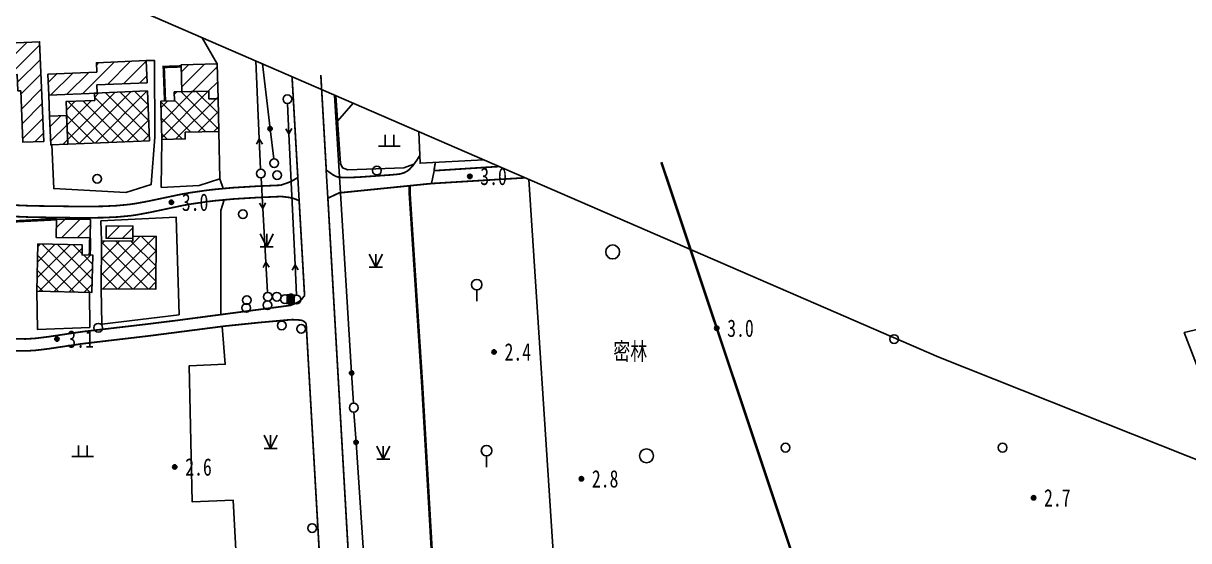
# Model space of a CAD drawing. Header units: metres. Extents: x 494039 to 619385, y 3351420 to 3402703.
# Drawn here: x 591625.1 to 591893.5, y 3392626.4 to 3392745.4 of the extents above; entities that cross this region are included whole.
import ezdxf
from ezdxf.enums import TextEntityAlignment as Align

# ---------------------------------------------------------------- set-up
doc = ezdxf.new("R2010")
doc.units = ezdxf.units.M
for name, pattern in [('2430', [0]), ('2450', [0]), ('4410a', [0]), ('4430', [0]), ('8521', [0]), ('9610', [0])]:
    doc.linetypes.add(name, pattern=pattern)
for name, color, linetype in [('220200', 130, 'Continuous'), ('310300', 8, 'Continuous'), ('310500', 8, 'Continuous'), ('380201', 8, '2430'), ('380202', 8, '2450'), ('420500', 8, 'Continuous'), ('440100', 8, 'Continuous'), ('440300', 8, '4430'), ('510301', 8, 'Continuous'), ('510402', 8, 'Continuous'), ('520101', 8, 'Continuous'), ('541200', 8, 'Continuous'), ('720100', 8, 'Continuous'), ('760201', 8, '8521'), ('810100', 8, '9610'), ('810302', 8, 'Continuous'), ('810401', 8, 'Continuous'), ('810501', 8, 'Continuous'), ('810502', 8, 'Continuous'), ('820200', 8, 'Continuous'), ('范围线', 8, 'Continuous')]:
    doc.layers.add(name, color=color, linetype=linetype)
pattern_1 = [(45, (0, 0), (-1.767766953, 1.767766953), []), (135, (0, 0), (-1.767766953, -1.767766953), [])]
pattern_2 = [(45, (0, 0), (-1.767766953, 1.767766953), [])]

# ---------------------------------------------------------------- blocks, each defined once
blk = doc.blocks.new('gc170')
at = {"linetype": 'Continuous'}
blk.add_circle((0, 0), 0.5, dxfattribs=at)
blk = doc.blocks.new('p_point')
for radius in [0.25, 0.2, 0.15, 0.1, 0.05]:
    blk.add_circle((0, 0), radius)
blk.add_point((0, 0))
blk = doc.blocks.new('vm')
at = {"linetype": 'Continuous'}
for p, q in [((1.25, 0), (-1.25, 0)), ((-0.5, 0), (-0.5, 1.3)), ((0.5, 1.3), (0.5, 0))]:
    blk.add_line(p, q, dxfattribs=at)
blk = doc.blocks.new('gc325')
blk.add_line((0, 0), (0, 1.3))
blk.add_circle((0, 1.9), 0.6)
blk = doc.blocks.new('gc124')
for p, q in [((-0.75, 1.5), (0, 0)), ((0, 0), (0, 1.5)), ((0, 0), (0.75, 1.5)), ((-0.75, 0), (0.75, 0))]:
    blk.add_line(p, q)
blk = doc.blocks.new('v1')
blk.add_circle((0, 0), 0.8)
blk = doc.blocks.new('gc013b')
at = {"linetype": 'Continuous'}
blk.add_line((0.5, 0), (4, 0), dxfattribs=at)
at = {"linetype": 'Continuous', "flags": 128}
blk.add_lwpolyline([(3.39, 0.35), (4, 0), (3.39, -0.35)], dxfattribs=at)
blk = doc.blocks.new('tx')
h = blk.add_hatch(color=256)
edge = h.paths.add_edge_path()
edge.add_arc((4, 0), 0.25, 0, 360)
blk.add_line((0.5, 0), (4, 0))
for centre, radius in [((0, 0), 0.5), ((4, 0), 0.25)]:
    blk.add_circle(centre, radius)
blk = doc.blocks.new('1-3&1-4')
at = {"layer": '310300', "linetype": 'Continuous'}
h = blk.add_hatch(dxfattribs=at)
h.set_pattern_fill('ANSI31', color=8, scale=20, style=0)
h.set_pattern_definition(pattern_2)
h.paths.add_polyline_path([(591624.5255, 3392729.8989), (591623.854, 3392729.8703), (591623.6928, 3392733.649), (591616.5028, 3392733.3424), (591616.1931, 3392740.6036), (591628.8701, 3392741.1441), (591629.8471, 3392718.234), (591625.0317, 3392718.0287)])
h = blk.add_hatch(dxfattribs=at)
h.set_pattern_fill('ANSI31', color=8, scale=20, style=0)
h.set_pattern_definition(pattern_2)
h.paths.add_polyline_path([(591630.7538, 3392733.7191), (591642.0288, 3392734.1999), (591641.9377, 3392736.3365), (591653.3912, 3392736.8249), (591653.6088, 3392731.7225), (591642.0708, 3392731.2305), (591642.1503, 3392729.3668), (591630.9597, 3392728.8896)])
h = blk.add_hatch(dxfattribs=at)
h.set_pattern_fill('ANSI31', color=8, scale=20, style=0)
h.set_pattern_definition(pattern_2)
h.paths.add_polyline_path([(591667.8721, 3392728.0106), (591667.8255, 3392729.8117), (591661.6422, 3392729.6516), (591661.4812, 3392735.8725), (591669.7737, 3392736.0873), (591669.9815, 3392728.0653)])
h = blk.add_hatch(dxfattribs=at)
h.set_pattern_fill('ANSI31', color=8, scale=20, style=0)
h.set_pattern_definition(pattern_2)
h.paths.add_polyline_path([(591635.3796, 3392717.5944), (591631.4485, 3392717.4267), (591631.1675, 3392724.0174), (591635.0986, 3392724.185)])
h = blk.add_hatch(dxfattribs=at)
h.set_pattern_fill('ANSI31', color=8, scale=20, style=0)
h.set_pattern_definition(pattern_2)
h.paths.add_polyline_path([(591640.5146, 3392696.0352), (591632.6807, 3392696.1282), (591632.7305, 3392700.3208), (591640.5644, 3392700.2278)])
h = blk.add_hatch(dxfattribs=at)
h.set_pattern_fill('ANSI31', color=8, scale=20, style=0)
h.set_pattern_definition(pattern_2)
h.paths.add_polyline_path([(591650.3472, 3392695.9165), (591644.1857, 3392695.9582), (591644.2048, 3392698.7787), (591650.3663, 3392698.737)])
at = {"layer": '310500', "linetype": 'Continuous'}
h = blk.add_hatch(dxfattribs=at)
h.set_pattern_fill('ANSI37', color=8, scale=20, style=0)
h.set_pattern_definition(pattern_1)
h.paths.add_polyline_path([(591654.177, 3392718.3959), (591653.6882, 3392729.8588), (591641.4854, 3392729.3384), (591641.557, 3392727.6596), (591634.9624, 3392727.3784), (591635.3796, 3392717.5944)])
h = blk.add_hatch(dxfattribs=at)
h.set_pattern_fill('ANSI37', color=8, scale=20, style=0)
h.set_pattern_definition(pattern_1)
h.paths.add_polyline_path([(591662.3854, 3392720.3219), (591662.4249, 3392718.797), (591657.0009, 3392718.6565), (591656.7725, 3392727.4785), (591659.9261, 3392727.5602), (591659.8731, 3392729.6058), (591667.8255, 3392729.8117), (591667.8721, 3392728.0106), (591669.9815, 3392728.0653), (591670.1768, 3392720.5236)])
h = blk.add_hatch(dxfattribs=at)
h.set_pattern_fill('ANSI37', color=8, scale=20, style=0)
h.set_pattern_definition(pattern_1)
h.paths.add_polyline_path([(591643.0325, 3392684.3453), (591643.107, 3392695.3571), (591650.3431, 3392695.3082), (591650.3504, 3392696.3927), (591655.7414, 3392696.3562), (591655.6595, 3392684.2599)])
h = blk.add_hatch(dxfattribs=at)
h.set_pattern_fill('ANSI37', color=8, scale=20, style=0)
h.set_pattern_definition(pattern_1)
h.paths.add_polyline_path([(591628.1985, 3392683.7886), (591628.471, 3392694.6544), (591638.6991, 3392694.3979), (591638.6416, 3392692.1055), (591641.1279, 3392692.0431), (591640.9129, 3392683.4698)])
at = {"layer": '220200', "color": 141, "linetype": 'Continuous', "const_width": 0.6, "elevation": 3.0003, "flags": 128}
blk.add_lwpolyline([(591714.0741, 3392706.3701), (591714.1178, 3392708.0357)], dxfattribs=at)
at = {"layer": '220200', "color": 141, "linetype": 'Continuous', "const_width": 0.6, "flags": 128}
blk.add_lwpolyline([(591719.2649, 3392622.4119), (591716.9537, 3392662.3637), (591714.0741, 3392706.3701)], dxfattribs=at)
at = {"layer": '310300', "color": 8, "linetype": 'Continuous', "flags": 128}
for points in [[(591624.5255, 3392729.8989), (591623.854, 3392729.8703), (591623.6928, 3392733.649), (591616.5028, 3392733.3424), (591616.1931, 3392740.6036), (591628.8701, 3392741.1441), (591629.8471, 3392718.234), (591625.0317, 3392718.0287)], [(591630.7538, 3392733.7191), (591642.0288, 3392734.1999), (591641.9377, 3392736.3365), (591653.3912, 3392736.8249), (591653.6088, 3392731.7225), (591642.0708, 3392731.2305), (591642.1503, 3392729.3668), (591630.9597, 3392728.8896)], [(591667.8721, 3392728.0106), (591667.8255, 3392729.8117), (591661.6422, 3392729.6516), (591661.4812, 3392735.8725), (591669.7737, 3392736.0873), (591669.9815, 3392728.0653)], [(591635.3796, 3392717.5944), (591631.4485, 3392717.4267), (591631.1675, 3392724.0174), (591635.0986, 3392724.185)], [(591650.3472, 3392695.9165), (591644.1857, 3392695.9582), (591644.2048, 3392698.7787), (591650.3663, 3392698.737)]]:
    blk.add_lwpolyline(points, close=True, dxfattribs=at)
at = {"layer": '310300', "color": 8, "linetype": 'Continuous', "elevation": 6.1695, "flags": 128}
blk.add_lwpolyline([(591640.5146, 3392696.0352), (591632.6807, 3392696.1282), (591632.7305, 3392700.3208), (591640.5644, 3392700.2278)], close=True, dxfattribs=at)
at = {"layer": '310500', "color": 8, "linetype": 'Continuous', "flags": 128}
for points in [[(591654.177, 3392718.3959), (591653.6882, 3392729.8588), (591641.4854, 3392729.3384), (591641.557, 3392727.6596), (591634.9624, 3392727.3784), (591635.3796, 3392717.5944)], [(591662.3854, 3392720.3219), (591662.4249, 3392718.797), (591657.0009, 3392718.6565), (591656.7725, 3392727.4785), (591659.9261, 3392727.5602), (591659.8731, 3392729.6058), (591667.8255, 3392729.8117), (591667.8721, 3392728.0106), (591669.9815, 3392728.0653), (591670.1768, 3392720.5236)], [(591643.0325, 3392684.3453), (591643.107, 3392695.3571), (591650.3431, 3392695.3082), (591650.3504, 3392696.3927), (591655.7414, 3392696.3562), (591655.6595, 3392684.2599)], [(591628.1985, 3392683.7886), (591628.471, 3392694.6544), (591638.6991, 3392694.3979), (591638.6416, 3392692.1055), (591641.1279, 3392692.0431), (591640.9129, 3392683.4698)]]:
    blk.add_lwpolyline(points, close=True, dxfattribs=at)
at = {"layer": '380201', "color": 8, "linetype": '2430', "const_width": 0.6, "flags": 128}
for points in [[(591661.491, 3392735.4915), (591657.4539, 3392735.3574), (591657.749, 3392727.5038)], [(591632.7305, 3392700.3208), (591621.4506, 3392699.7524)]]:
    blk.add_lwpolyline(points, dxfattribs=at)
at = {"layer": '380201', "color": 8, "linetype": '2430', "const_width": 0.6, "elevation": 4.4506, "flags": 128}
blk.add_lwpolyline([(591640.4162, 3392692.061), (591640.5146, 3392696.0352)], dxfattribs=at)
at = {"layer": '380202', "color": 8, "linetype": '2450', "flags": 128}
for points in [[(591631.6948, 3392717.4372), (591632.134, 3392707.3619), (591648.7597, 3392706.4624), (591654.5559, 3392708.2979), (591655.3709, 3392719.2059), (591655.3543, 3392736.8336), (591653.3912, 3392736.8249)], [(591657.0009, 3392718.6565), (591656.8803, 3392707.6467), (591665.5755, 3392708.0626), (591670.4083, 3392709.6073), (591670.1768, 3392720.5236)], [(591643.0325, 3392684.3453), (591643.1909, 3392676.1448), (591661.0048, 3392678.3471), (591660.3092, 3392700.8123), (591642.9741, 3392699.9496), (591643.107, 3392695.3571)]]:
    blk.add_lwpolyline(points, dxfattribs=at)
for points, elevation in [([(591630.9597, 3392728.8896), (591631.1675, 3392724.0174)], 5.4257), ([(591716.2227, 3392720.4579), (591716.4947, 3392713.2057), (591731.1804, 3392713.9722)], 4.2629), ([(591628.1985, 3392683.7886), (591628.4012, 3392674.9369), (591640.4088, 3392675.4368), (591640.3692, 3392683.4834)], 4.0934)]:
    blk.add_lwpolyline(points, dxfattribs=dict(at, elevation=elevation))
at = {"layer": '420500', "color": 8, "linetype": 'Continuous', "const_width": 0.4, "flags": 128}
for points, elevation in [([(591686.998, 3392733.1297), (591688.3291, 3392709.9186)], 3.6861), ([(591693.6245, 3392733.5097), (591694.8793, 3392711.6299)], 3.6861), ([(591719.6896, 3392711.4933), (591719.981, 3392713.3876)], 3.3573), ([(591688.6354, 3392704.5772), (591689.8822, 3392682.7561)], 3.6861)]:
    blk.add_lwpolyline(points, dxfattribs=dict(at, elevation=elevation))
for points in [[(591684.3798, 3392708.1546), (591678.8147, 3392707.913), (591673.2575, 3392707.5742), (591669.0387, 3392707.18), (591667.1467, 3392706.9541), (591663.3745, 3392706.404), (591661.4958, 3392706.0763), (591654.0325, 3392704.5044), (591651.0321, 3392703.9442), (591649.5887, 3392703.735), (591646.6384, 3392703.4505), (591643.3003, 3392703.2929), (591638.4584, 3392703.2442), (591627.0172, 3392703.4023), (591623.0737, 3392703.5614), (591619.5907, 3392703.8709), (591617.6845, 3392704.1148), (591613.502, 3392704.7711), (591589.0273, 3392709.2892), (591584.8461, 3392710.1757), (591580.4256, 3392711.2544), (591565.2335, 3392715.3412)], [(591716.4269, 3392715.0148), (591715.6791, 3392713.8384), (591714.8917, 3392712.7288), (591714.0128, 3392711.7735), (591713.4753, 3392711.3676), (591712.7686, 3392711.0074), (591712.0306, 3392710.7835), (591711.5327, 3392710.6909), (591709.8264, 3392710.5319), (591702.681, 3392710.0309), (591700.9117, 3392709.9431), (591698.4344, 3392709.9428), (591697.5445, 3392710.0448), (591697.0738, 3392710.197), (591696.4038, 3392710.5617), (591694.8793, 3392711.6299)], [(591684.5297, 3392705.557), (591679.0093, 3392705.3182), (591673.4968, 3392704.9818), (591669.3312, 3392704.5918), (591667.4716, 3392704.3696), (591663.7639, 3392703.8288), (591661.9173, 3392703.507), (591654.3768, 3392701.9193), (591651.3352, 3392701.3509), (591649.8711, 3392701.1385), (591646.8728, 3392700.8495), (591643.4803, 3392700.6897), (591638.5597, 3392700.6404), (591626.8953, 3392700.8006), (591622.854, 3392700.9637), (591619.3124, 3392701.279), (591617.3866, 3392701.5259), (591613.1611, 3392702.1893), (591588.4797, 3392706.744), (591584.2706, 3392707.6366), (591579.8309, 3392708.7201), (591564.5725, 3392712.8246)], [(591688.3291, 3392709.9186), (591686.909, 3392709.0839), (591685.9434, 3392708.6919), (591684.3798, 3392708.1546)], [(591719.1068, 3392708.5406), (591697.8598, 3392706.3903), (591695.2499, 3392705.1686)], [(591688.6354, 3392704.5772), (591687.8727, 3392704.9186), (591687.1014, 3392705.1867), (591686.1157, 3392705.3727), (591684.5297, 3392705.557)], [(591695.2499, 3392705.1686), (591704.9233, 3392537.0074), (591705.3246, 3392529.4256), (591705.7966, 3392518.471), (591705.9835, 3392510.8833), (591706.0007, 3392505.5218), (591705.873, 3392498.9076), (591705.6138, 3392493.0337), (591705.4124, 3392489.9445), (591704.9332, 3392484.6961), (591703.2482, 3392470.1941)], [(591689.8822, 3392682.7561), (591689.1897, 3392681.8822), (591688.7771, 3392681.5095), (591688.2763, 3392681.1966), (591686.7489, 3392680.5128)], [(591686.7489, 3392680.5128), (591660.6201, 3392677.061), (591653.7002, 3392676.1987), (591638.6442, 3392674.44), (591630.6561, 3392673.2518), (591627.7752, 3392672.9016), (591625.6659, 3392672.7721), (591623.2146, 3392672.7938), (591619.8376, 3392673.0231), (591613.3797, 3392673.5933), (591610.6104, 3392673.6904), (591607.9318, 3392673.6065), (591603.6277, 3392673.2275), (591598.6083, 3392672.5993), (591589.8303, 3392671.3534), (591573.4937, 3392669.2407), (591560.1824, 3392667.4309), (591548.0127, 3392665.6332), (591520.6307, 3392661.3563)], [(591686.948, 3392677.2262), (591679.3921, 3392676.549), (591671.4827, 3392675.7315), (591654.0399, 3392673.479), (591638.6158, 3392671.6669), (591630.876, 3392670.5118), (591627.9165, 3392670.1514), (591625.756, 3392670.0198), (591623.2881, 3392670.044), (591619.8884, 3392670.2772), (591613.3869, 3392670.8503), (591610.599, 3392670.944), (591607.8848, 3392670.8519), (591603.8902, 3392670.4977), (591598.9047, 3392669.8747), (591590.1843, 3392668.6339), (591573.858, 3392666.5226), (591560.95, 3392664.7697), (591548.415, 3392662.9204), (591521.051, 3392658.6464)], [(591690.2467, 3392676.3623), (591689.7369, 3392676.8173), (591689.3814, 3392677.0033), (591689.1321, 3392677.0765), (591688.3273, 3392677.1653), (591686.948, 3392677.2262)], [(591690.2467, 3392676.3623), (591693.2926, 3392623.3571)]]:
    blk.add_lwpolyline(points, dxfattribs=at)
at = {"layer": '440100', "color": 8, "linetype": '4410a', "const_width": 0.4, "elevation": 3.3573, "flags": 128}
blk.add_lwpolyline([(591719.6896, 3392711.4933), (591734.6768, 3392712.4562)], dxfattribs=at)
at = {"layer": '440100', "color": 8, "linetype": 'Continuous', "const_width": 0.4, "flags": 128}
blk.add_lwpolyline([(591719.1068, 3392708.5406), (591740.6711, 3392709.857)], dxfattribs=at)
at = {"layer": '440300', "color": 8, "linetype": '4430', "const_width": 0.6, "elevation": 3.4006, "flags": 128}
blk.add_lwpolyline([(591802.4266, 3392622.4992), (591772.0379, 3392713.4469)], dxfattribs=at)
at = {"layer": '510402', "color": 8, "linetype": 'Continuous'}
for p, q in [((591686.3868, 3392683.103), (591686.3061, 3392680.7044)), ((591687.0942, 3392683.0792), (591686.3868, 3392683.103)), ((591687.0135, 3392680.6806), (591687.0942, 3392683.0792)), ((591686.3061, 3392680.7044), (591687.0135, 3392680.6806))]:
    blk.add_line(p, q, dxfattribs=at)
at = {"layer": '510402', "color": 8, "linetype": 'Continuous', "const_width": 2.4, "flags": 128}
blk.add_lwpolyline([(591685.7007, 3392681.9254), (591687.6996, 3392681.8582)], dxfattribs=at)
at = {"layer": '520101', "color": 8, "linetype": 'Continuous'}
for p, q in [((591680.1853, 3392736.0837), (591681.9513, 3392721.1545)), ((591700.7012, 3392664.9505), (591696.7659, 3392728.8943)), ((591708.1181, 3392555.6296), (591701.738, 3392648.9842))]:
    blk.add_line(p, q, dxfattribs=at)
at = {"layer": '541200', "color": 8, "linetype": 'Continuous'}
for p, q in [((591678.664, 3392736.7434), (591679.4564, 3392718.8094)), ((591686.2866, 3392719.9466), (591687.6827, 3392689.8377)), ((591680.2637, 3392702.8301), (591680.9659, 3392690.4805))]:
    blk.add_line(p, q, dxfattribs=at)
at = {"layer": '760201', "color": 8, "linetype": '8521', "elevation": 4.6764, "flags": 128}
blk.add_lwpolyline([(591697.0846, 3392728.7562), (591698.1784, 3392713.185), (591698.6414, 3392712.1267), (591699.832, 3392711.7298), (591712.7304, 3392712.1267), (591715.0645, 3392712.9973)], dxfattribs=at)
at = {"layer": '810100', "color": 8, "linetype": '9610', "flags": 128}
for points, elevation in [([(591666.3046, 3392742.1024), (591669.7737, 3392736.0873)], 3.358), ([(591701.0449, 3392727.039), (591697.4949, 3392722.9153)], 4.6764), ([(591694.8793, 3392711.6299), (591695.2499, 3392705.1686)], 3.6579), ([(591688.6354, 3392704.5772), (591688.3291, 3392709.9186)], 3.6579), ([(591719.6896, 3392711.4933), (591719.1068, 3392708.5406)], 3.3573), ([(591670.5991, 3392678.3756), (591670.6346, 3392702.3433), (591671.4012, 3392704.7995)], 3.3878), ([(591845.307, 3392477.0948), (591940.923, 3392511.2758), (591919.5021, 3392597.7902), (591927.5441, 3392601.5982), (591916.6767, 3392641.6689), (591905.2162, 3392641.0482), (591892.4575, 3392674.2297), (591922.0729, 3392681.1328)], 3.9357)]:
    blk.add_lwpolyline(points, dxfattribs=dict(at, elevation=elevation))
for points in [[(591670.4083, 3392709.6073), (591671.1448, 3392707.391)], [(591741.5393, 3392709.4806), (591747.4596, 3392619.1417)], [(591674.19, 3392621.3855), (591673.4032, 3392635.6852), (591663.9887, 3392635.3334), (591663.3183, 3392666.6121), (591671.6215, 3392666.9618), (591670.8826, 3392675.654)]]:
    blk.add_lwpolyline(points, dxfattribs=at)
at = {"layer": '范围线', "color": 8, "flags": 128}
blk.add_lwpolyline([(580974.9971, 3398172.2884), (580158.1729, 3397748.7629), (583102.2681, 3395406.1495), (589376.9328, 3392493.3034), (594318.9563, 3392016.403), (594002.9657, 3392059.9931), (593709.5027, 3392110.274), (593489.39, 3392154.2585), (593446.55, 3392164.1073), (593184.0367, 3392224.4585), (592856.0894, 3392311.9807), (592630.9821, 3392379.424), (592345.2786, 3392474.0542), (592112.8421, 3392558.6278), (591835.9381, 3392668.5492), (591571.4074, 3392783.2499), (591303.4331, 3392909.9936), (591275.2655, 3392923.316), (591065.2798, 3393031.2284), (591019.813, 3393054.5939), (590886.2864, 3393127.1825), (590776.1303, 3393189.2284), (589711.9005, 3393302.4152), (583546.9224, 3396125.8295)], close=True, dxfattribs=at)
at = {"layer": '510301', "color": 8, "linetype": 'Continuous', "xscale": 2, "yscale": 2}
for p in [(591682.8911, 3392713.2099, 4.1564), (591679.8096, 3392710.8172, 4.1453), (591706.546, 3392711.5032, 3.9198), (591642.1273, 3392709.6357, 4.4831), (591683.5597, 3392710.4542, 4.1564), (591675.6933, 3392701.48, 4.1564), (591676.6038, 3392681.7211, 4.1564), (591681.42, 3392682.4934, 4.1564), (591683.4869, 3392682.502, 4.1564), (591676.4649, 3392679.9214, 4.1564), (591681.3189, 3392680.5503, 4.1564), (591684.6134, 3392675.9001, 4.1564), (591642.3895, 3392675.37, 4.0753), (591689.1118, 3392675.1053, 4.1966), (591691.6151, 3392629.2675, 4.3931)]:
    blk.add_blockref('gc170', p, dxfattribs=at)
at = {"layer": '510402', "color": 8, "linetype": 'Continuous', "xscale": 2, "yscale": 2}
for p in [(591685.347, 3392681.9373), (591688.0533, 3392681.8463)]:
    blk.add_blockref('gc170', p, dxfattribs=at)
at = {"layer": '520101', "color": 8, "linetype": 'Continuous', "xscale": 2, "yscale": 2}
for p, rotation in [((591682.8911, 3392713.2099), 96.74625872979911), ((591701.1926, 3392656.9656), 93.52164729618907), ((591701.1926, 3392656.9656), 273.9096600782893)]:
    blk.add_blockref('tx', p, dxfattribs=dict(at, rotation=rotation))
for p in [(591682.8911, 3392713.2099), (591701.1926, 3392656.9656)]:
    blk.add_blockref('gc170', p, dxfattribs=at)
at = {"layer": '541200', "color": 8, "linetype": 'Continuous', "xscale": 2, "yscale": 2}
for p in [(591685.9161, 3392727.938), (591679.8096, 3392710.8172), (591681.42, 3392682.4934), (591688.0533, 3392681.8463)]:
    blk.add_blockref('gc170', p, dxfattribs=at)
for p, rotation in [((591685.9161, 3392727.938), 272.6548571669065), ((591679.8096, 3392710.8172), 92.53016870058387), ((591679.8096, 3392710.8172), 273.2541498602175), ((591681.42, 3392682.4934), 93.2541498602174), ((591688.0533, 3392681.8463), 92.65485716690644)]:
    blk.add_blockref('gc013b', p, dxfattribs=dict(at, rotation=rotation))
at = {"layer": '720100', "color": 8, "linetype": 'Continuous', "xscale": 2, "yscale": 2, "zscale": 2}
for p in [(591727.9362, 3392710.1929, 3.0221), (591659.2128, 3392704.2398, 2.9544), (591784.7989, 3392675.2557, 3.025), (591632.8457, 3392672.7472, 3.0848), (591733.5207, 3392669.798, 2.4472), (591659.9967, 3392643.3251, 2.575), (591753.6349, 3392640.5965, 2.7522), (591857.7549, 3392636.2242, 2.6874)]:
    blk.add_blockref('p_point', p, dxfattribs=at)
at = {"layer": '810302', "color": 8, "linetype": 'Continuous', "xscale": 2, "yscale": 2}
for p in [(591709.4209, 3392717.1516, 4.6764), (591638.8157, 3392645.6932)]:
    blk.add_blockref('vm', p, dxfattribs=at)
at = {"layer": '810401', "color": 8, "linetype": 'Continuous', "xscale": 2, "yscale": 2}
for p in [(591729.5359, 3392681.4703, 3.9357), (591731.7836, 3392643.27, 3.9357)]:
    blk.add_blockref('gc325', p, dxfattribs=at)
at = {"layer": '810501', "color": 8, "linetype": 'Continuous', "xscale": 2, "yscale": 2}
for p in [(591760.8353, 3392692.797), (591768.6352, 3392645.8784)]:
    blk.add_blockref('v1', p, dxfattribs=at)
at = {"layer": '810502', "color": 8, "linetype": 'Continuous', "xscale": 2, "yscale": 2}
for p in [(591825.6228, 3392672.763), (591800.6228, 3392647.763), (591850.6228, 3392647.763)]:
    blk.add_blockref('gc170', p, dxfattribs=at)
at = {"layer": '820200', "color": 8, "linetype": 'Continuous', "xscale": 2, "yscale": 2}
for p in [(591681.1677, 3392693.974, 4.2929), (591706.2942, 3392689.2637, 4.2334), (591682.0449, 3392647.6009, 4.2929), (591707.9942, 3392645.0944, 4.2929)]:
    blk.add_blockref('gc124', p, dxfattribs=at)
at = {"color": 8, "linetype": 'Continuous', "width": 0.75}
blk.add_text('密林', height=4, dxfattribs=at).set_placement((591764.8785, 3392670.0393), align=Align.MIDDLE)
at = {"layer": '720100', "color": 8, "width": 0.75}
for s, p in [('3.0', (591730.3362, 3392710.1929, 3.0221)), ('3.0', (591661.6128, 3392704.2398, 2.9544)), ('3.0', (591787.1989, 3392675.2557, 3.025)), ('3.1', (591635.2457, 3392672.7472, 3.0848)), ('2.4', (591735.9207, 3392669.798, 2.4472)), ('2.6', (591662.3967, 3392643.3251, 2.575)), ('2.8', (591756.0349, 3392640.5965, 2.7522)), ('2.7', (591860.1549, 3392636.2242, 2.6874))]:
    blk.add_text(s, height=4, dxfattribs=at).set_placement(p, align=Align.MIDDLE_LEFT)

msp = doc.modelspace()

# ---------------------------------------------------------------- block references
msp.add_blockref('1-3&1-4', (0, 0))

doc.saveas('drawing.dxf')
